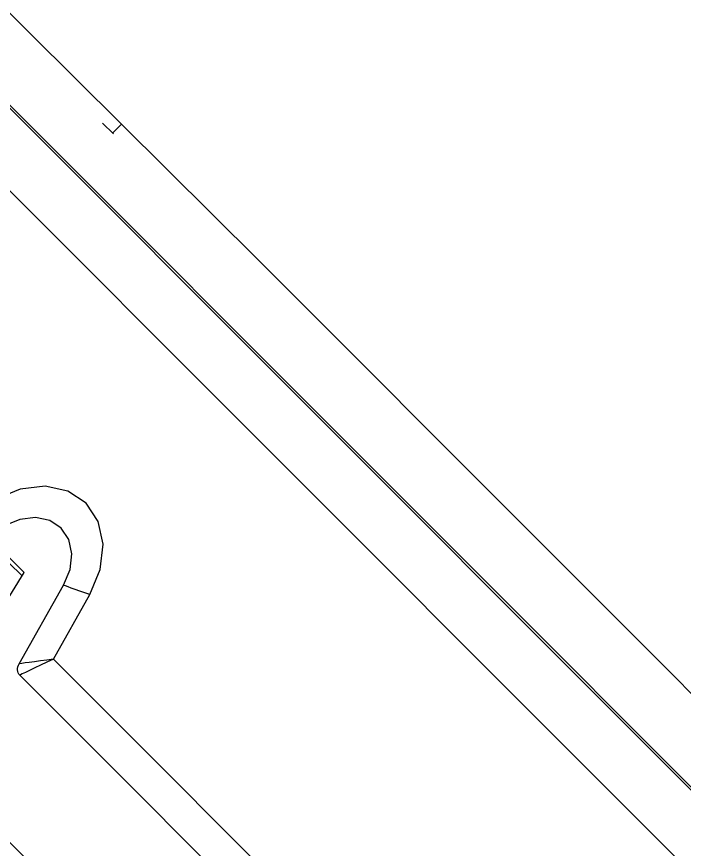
# Model space of a CAD drawing. Extents: x 45 to 722, y 209 to 689.
# Drawn here: x 189.88 to 209.41, y 413.5 to 437.88 of the extents above; entities that cross this region are included whole.
import ezdxf

# ---------------------------------------------------------------- set-up
doc = ezdxf.new("R2010")
doc.units = 0
doc.layers.add('7-10030_lineart', color=7, linetype='CONTINUOUS')

msp = doc.modelspace()

# ---------------------------------------------------------------- linework, layer by layer
at = {"layer": '7-10030_lineart', "color": 7}
for points in [[(104.15168, 499.391898), (105.92054, 501.168148), (107.68528, 502.948518), (109.42805, 504.715098), (111.15549, 506.474048), (112.87385, 508.232638), (125.27208, 498.181278), (137.39457, 487.664868), (152.49262, 473.918688), (167.39359, 459.821248), (182.24593, 445.366398), (196.95409, 430.744468), (254.98761, 372.603918), (335.13073, 292.311408), (335.5976, 292.038288), (337.85415, 291.248668), (340.57088, 290.093298)], [(189.43356, 435.445638), (333.06567, 291.546978)], [(333.09808, 291.604928), (311.52651, 313.216538), (225.24022, 399.662948), (200.61777, 424.331088), (189.45872, 435.508158)], [(192.71333, 434.443918), (192.38495, 434.758038)], [(192.686384, 434.462328), (192.958884, 434.735338)], [(330.9476, 291.238918), (188.49019, 433.960698)], [(190.95534, 419.073948), (192.02205, 420.961688), (192.32395, 421.697858), (192.40765, 422.433038), (192.26539, 423.099278), (191.91038, 423.634698), (191.37596, 423.990358), (190.71095, 424.132888), (189.97714, 424.049088), (189.24233, 423.746628), (187.35808, 422.677938)], [(191.25162, 421.234148), (191.44007, 421.694078), (191.49227, 422.153328), (191.40347, 422.570068), (191.18164, 422.904488), (190.84758, 423.126988), (190.43187, 423.215688), (189.97347, 423.163388), (189.51439, 422.974588)], [(186.512604, 416.877608), (187.860664, 418.355758), (189.061474, 419.941568), (190.097354, 421.612188), (189.036144, 422.675368)], [(189.668474, 421.867018), (190.020814, 421.529568)], [(189.95467, 418.936528), (191.25251, 421.233328)], [(192.02264, 420.960478), (191.87239, 421.013678), (191.72802, 421.065078), (191.59473, 421.112078), (191.47788, 421.153478), (191.38218, 421.187178), (191.31098, 421.212578), (191.26728, 421.227978), (191.25258, 421.232978)], [(190.956, 419.072388), (190.76057, 419.045888), (190.57286, 419.020388), (190.4, 418.996888), (190.24793, 418.976288), (190.12344, 418.959088), (190.03114, 418.946888), (189.97414, 418.938888), (189.95474, 418.935888)], [(190.95498, 419.074128), (190.76241, 418.982528), (190.5773, 418.894328), (190.40649, 418.812728), (190.25692, 418.741628), (190.13418, 418.683528), (190.04288, 418.639828), (189.98678, 418.612928), (189.96808, 418.603928)], [(199.323, 410.690068), (190.95504, 419.073558)], [(189.96827, 418.603958), (189.96802, 418.604218), (189.94272, 418.634918), (189.92362, 418.670918), (189.91122, 418.711018), (189.90622, 418.754118), (189.90722, 418.799318), (189.91622, 418.845818), (189.93182, 418.892318), (189.95372, 418.937918), (189.95372, 418.937918)], [(198.4498, 410.105928), (189.96809, 418.603378)], [(181.786944, 413.286358), (183.454804, 414.324498), (185.037344, 415.527198), (186.512754, 416.877758), (191.993654, 411.386688)]]:
    msp.add_lwpolyline(points, dxfattribs=at)

doc.saveas('drawing.dxf')
